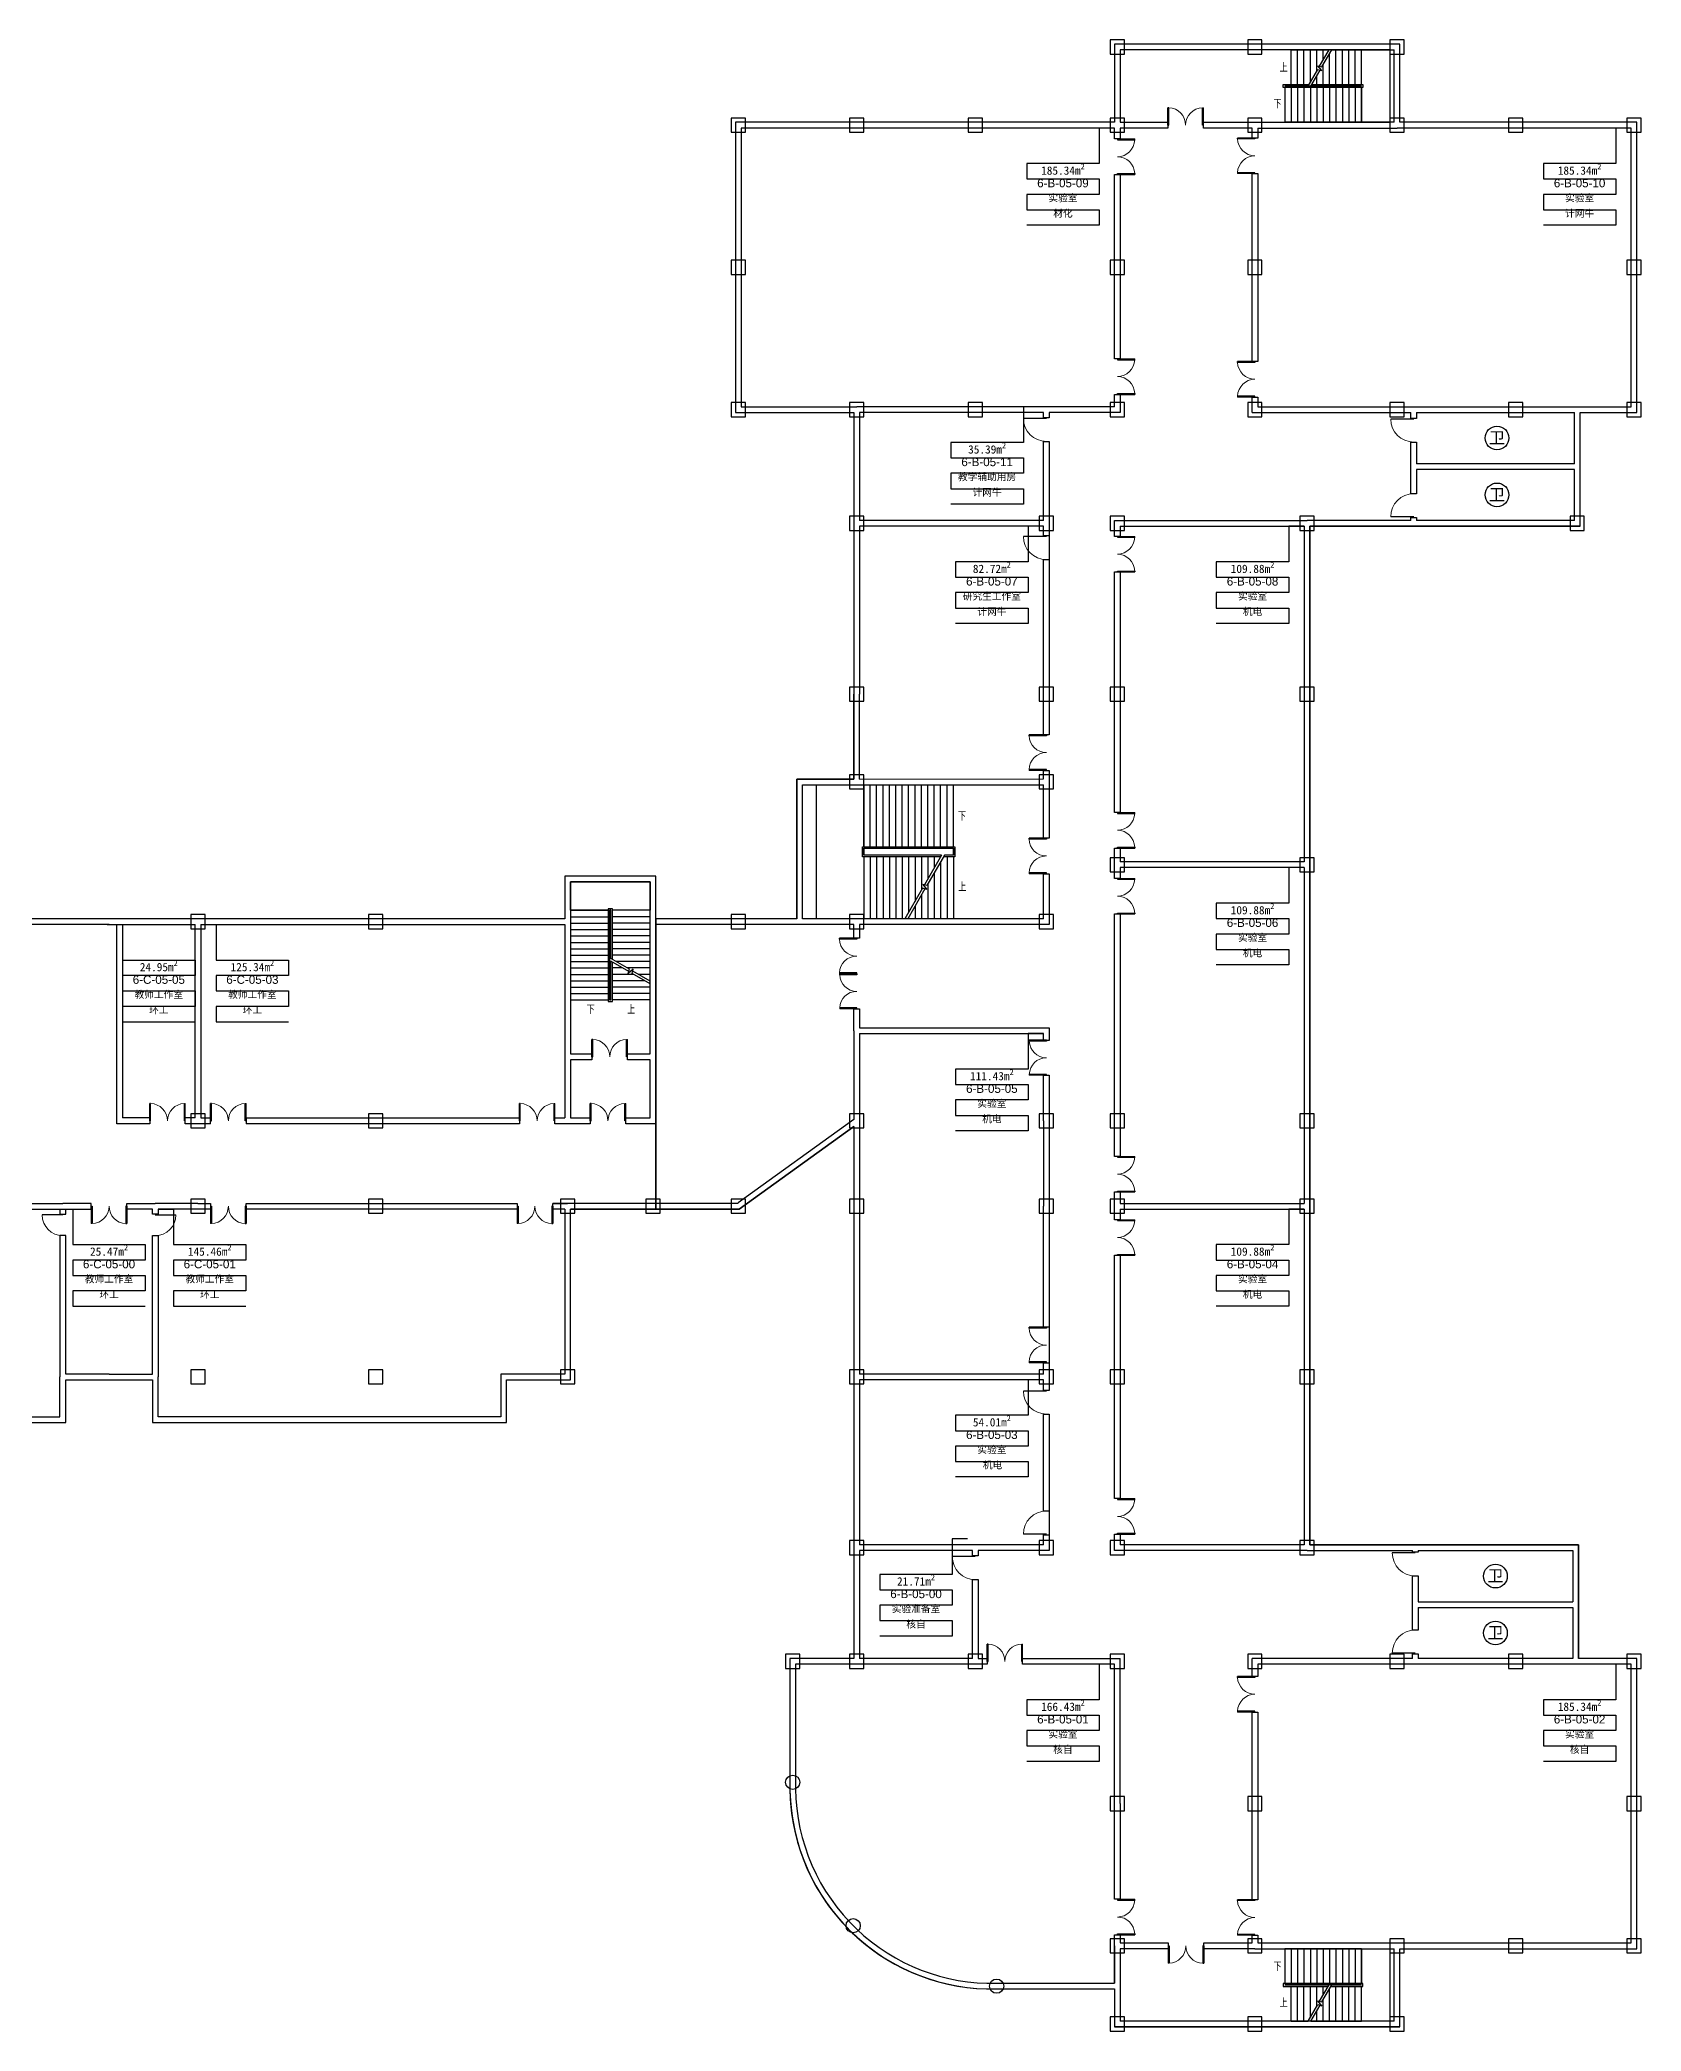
# Model space of a CAD drawing. Header units: millimetres. Extents: x 17250 to 146550, y 15000 to 99000.
# Drawn here: x 78979 to 146550, y 15000 to 99000 of the extents above; entities that cross this region are included whole.
import ezdxf

# ---------------------------------------------------------------- set-up
doc = ezdxf.new("R2010")
doc.units = ezdxf.units.MM
for name, color, linetype in [('4.1结构柱', 7, 'Continuous'), ('4.2墙体', 7, 'Continuous'), ('5面积', 7, 'Continuous'), ('6房间号', 7, 'Continuous'), ('7用途', 6, 'Continuous'), ('8单位', 4, 'Continuous')]:
    doc.layers.add(name, color=color, linetype=linetype)
doc.styles.add('_TCH_DIM', font='SIMPLEX', dxfattribs={"bigfont": 'GBCBIG'})
doc.styles.add('丙图', font='arial.ttf', dxfattribs={"height": 900})
doc.styles.add('乙图', font='arial.ttf', dxfattribs={"height": 600})

# ---------------------------------------------------------------- blocks, each defined once
blk = doc.blocks.new('$DorLib2D$00000002')
for p, q in [((-0.5, 0), (-0.5, 0.4875)), ((-0.475, 0.4875), (-0.5, 0.4875)), ((-0.5, 0), (-0.475, 0)), ((-0.475, 0), (-0.475, 0.4875)), ((0.475, 0), (0.475, 0.4875)), ((0.475, 0.4875), (0.5, 0.4875)), ((0.5, 0), (0.475, 0)), ((0.5, 0), (0.5, 0.4875))]:
    blk.add_line(p, q)
at = {"lineweight": 13}
for centre, start, end in [((-0.4875, 0), 0, 88.53072), ((0.4875, 0), 91.46928, 180)]:
    blk.add_arc(centre, 0.4875, start, end, dxfattribs=at)
blk = doc.blocks.new('$DorLib2D$00000003')
blk.add_line((0.47, 0), (0.47, 0.97))
at = {"lineweight": 13}
blk.add_arc((0.47, 0), 0.97, 90, 180, dxfattribs=at)
blk = doc.blocks.new('_FZHK')
blk.add_lwpolyline([(-0.5, -0.5), (0.5, -0.5), (0.5, 0.5), (-0.5, 0.5)], close=True)
blk = doc.blocks.new('_YZHK')
blk.add_circle((0, 0), 0.5)

msp = doc.modelspace()

# ---------------------------------------------------------------- linework, layer by layer
at = {"layer": '4.2墙体'}
for p, q in [((130250, 98820), (124330, 98820)), ((124330, 98820), (124330, 95520)), ((130250, 98580), (124570, 98580)), ((124570, 98580), (124570, 95520)), ((136370, 98820), (130250, 98820)), ((135950, 98580), (130250, 98580)), ((131780, 98580), (133379, 98580)), ((131780, 97110), (131780, 98580)), ((132050, 97110), (132050, 98580)), ((132320, 97110), (132320, 98580)), ((132590, 97214), (132590, 98580)), ((132860, 97681), (132860, 98580)), ((132980, 97889), (133379, 98580)), ((133080, 97862), (133494, 98580)), ((133130, 98149), (133130, 98580)), ((133400, 97110), (133400, 98416)), ((133494, 98580), (134750, 98580)), ((133670, 97110), (133670, 98580)), ((133940, 97110), (133940, 98580)), ((134210, 97110), (134210, 98580)), ((134480, 97110), (134480, 98580)), ((134750, 97110), (134750, 98580)), ((134750, 98580), (136130, 98580)), ((134750, 97110), (134750, 98580)), ((135950, 98580), (135950, 95520)), ((136130, 95520), (136130, 98580)), ((136370, 95520), (136370, 98820)), ((132496, 97050), (132900, 97751)), ((132611, 97050), (133000, 97724)), ((132860, 97110), (132860, 97481)), ((133072, 97704), (132900, 97910)), ((132900, 97910), (133080, 97862)), ((132900, 97751), (133072, 97704)), ((133130, 97110), (133130, 97949)), ((131450, 96990), (131450, 97110)), ((131450, 97110), (132530, 97110)), ((134810, 96990), (131450, 96990)), ((134750, 97050), (131510, 97050)), ((131510, 97050), (131510, 97050)), ((131510, 97050), (132496, 97050)), ((132496, 97050), (131510, 97050)), ((131780, 97050), (131510, 97050)), ((131510, 96990), (131510, 95520)), ((131780, 97050), (132496, 97050)), ((131780, 96990), (131780, 95520)), ((132050, 96990), (132050, 95520)), ((132320, 96990), (132320, 95520)), ((132590, 96990), (132590, 95520)), ((132611, 97050), (134750, 97050)), ((132611, 97050), (134750, 97050)), ((134750, 97050), (132611, 97050)), ((132646, 97110), (134810, 97110)), ((132860, 96990), (132860, 95520)), ((133130, 96990), (133130, 95520)), ((133400, 96990), (133400, 95520)), ((133670, 96990), (133670, 95520)), ((133940, 96990), (133940, 95520)), ((134210, 96990), (134210, 95520)), ((134480, 96990), (134480, 95520)), ((134750, 97050), (134750, 97050)), ((134750, 96990), (134750, 95520)), ((134750, 95520), (134750, 96990)), ((134810, 97110), (134810, 96990)), ((124330, 95520), (108330, 95520)), ((108330, 95520), (108330, 89400)), ((113450, 95520), (108570, 95520)), ((124330, 95280), (108570, 95280)), ((113450, 95280), (108570, 95280)), ((108570, 95280), (108570, 89400)), ((118150, 95520), (113450, 95520)), ((118150, 95280), (113450, 95280)), ((124330, 94820), (124330, 95280)), ((124570, 95520), (126578, 95520)), ((126578, 95280), (124570, 95280)), ((124570, 95280), (124570, 94820)), ((126578, 95520), (126578, 95280)), ((128078, 95280), (128078, 95520)), ((128078, 95520), (130250, 95520)), ((130130, 95280), (128078, 95280)), ((130130, 94858), (130130, 95280)), ((130250, 95520), (135950, 95520)), ((130370, 95280), (136250, 95280)), ((130370, 95280), (130370, 94858)), ((134750, 95520), (131510, 95520)), ((136130, 95520), (134750, 95520)), ((141250, 95280), (136250, 95280)), ((141250, 95520), (136370, 95520)), ((146370, 95520), (141250, 95520)), ((146130, 95280), (141250, 95280)), ((146130, 89400), (146130, 95280)), ((146370, 89400), (146370, 95520)), ((124570, 94820), (124330, 94820)), ((130370, 94858), (130130, 94858)), ((124330, 89400), (124330, 93320)), ((124330, 93320), (124570, 93320)), ((124570, 93320), (124570, 89400)), ((130130, 89400), (130130, 93358)), ((130130, 93358), (130370, 93358)), ((130370, 93358), (130370, 89400)), ((108330, 89400), (108330, 83280)), ((108570, 89400), (108570, 83520)), ((124330, 85545), (124330, 89400)), ((124570, 89400), (124570, 85545)), ((130130, 85432), (130130, 89400)), ((130370, 89400), (130370, 85432)), ((146130, 83520), (146130, 89400)), ((146370, 83280), (146370, 89400)), ((124570, 85545), (124330, 85545)), ((130370, 85432), (130130, 85432)), ((124330, 83520), (124330, 84045)), ((124330, 84045), (124570, 84045)), ((124570, 84045), (124570, 83280)), ((108330, 83280), (113330, 83280)), ((108570, 83520), (113450, 83520)), ((113330, 83280), (113330, 78600)), ((118450, 83520), (113450, 83520)), ((113570, 83280), (113570, 78720)), ((118450, 83280), (113570, 83280)), ((121450, 83520), (118450, 83520)), ((121330, 83280), (118450, 83280)), ((121330, 83059), (121330, 83280)), ((124330, 83520), (121450, 83520)), ((124570, 83280), (121570, 83280)), ((121570, 83280), (121570, 83059)), ((130130, 83280), (130130, 83932)), ((130130, 83932), (130370, 83932)), ((130130, 83280), (134250, 83280)), ((130370, 83932), (130370, 83520)), ((130370, 83520), (134370, 83520)), ((134250, 83280), (136250, 83280)), ((134370, 83520), (136250, 83520)), ((136250, 83520), (136950, 83520)), ((136250, 83280), (136830, 83280)), ((136830, 83032), (136830, 83280)), ((136950, 83520), (141250, 83520)), ((137070, 83280), (141250, 83280)), ((137070, 83280), (137070, 83032)), ((141250, 83520), (143850, 83520)), ((141250, 83280), (143730, 83280)), ((143730, 81120), (143730, 83280)), ((143850, 83520), (146130, 83520)), ((143970, 83280), (146370, 83280)), ((143970, 81000), (143970, 83280)), ((121570, 83059), (121330, 83059)), ((137070, 83032), (136830, 83032)), ((121330, 78720), (121330, 82059)), ((121330, 82059), (121570, 82059)), ((121570, 82059), (121570, 78077)), ((136830, 81000), (136830, 82032)), ((136830, 82032), (137070, 82032)), ((137070, 82032), (137070, 81120)), ((136830, 79855), (136830, 81000)), ((143730, 81120), (137070, 81120)), ((137070, 80880), (137070, 79855)), ((143730, 80880), (137070, 80880)), ((143730, 78720), (143730, 80880)), ((143970, 78480), (143970, 81000)), ((137070, 79855), (136830, 79855)), ((113330, 78600), (113330, 71400)), ((121330, 78720), (113570, 78720)), ((113570, 78480), (113570, 71400)), ((121330, 78480), (113570, 78480)), ((121330, 78047), (121330, 78480)), ((121570, 78300), (121570, 77077)), ((124330, 78053), (124330, 78720)), ((124330, 78720), (132450, 78720)), ((124570, 78480), (124570, 78053)), ((124570, 78480), (132330, 78480)), ((132330, 78480), (132330, 71400)), ((136830, 78720), (132450, 78720)), ((136950, 78480), (132570, 78480)), ((132570, 78480), (132570, 71400)), ((136830, 78720), (136830, 78855)), ((136830, 78855), (137070, 78855)), ((143970, 78480), (136950, 78480)), ((137070, 78855), (137070, 78720)), ((143730, 78720), (137070, 78720)), ((121570, 78077), (121330, 78077)), ((124570, 78053), (124330, 78053)), ((121330, 71400), (121330, 77077)), ((121330, 77077), (121570, 77077)), ((121570, 77077), (121570, 71400)), ((124330, 71400), (124330, 76553)), ((124330, 76553), (124570, 76553)), ((124570, 76553), (124570, 71400)), ((113330, 67819), (113330, 71400)), ((113570, 67819), (113570, 71400)), ((121330, 69684), (121330, 71400)), ((121570, 71400), (121570, 69684)), ((124330, 66406), (124330, 71400)), ((124570, 71400), (124570, 66406)), ((132330, 71400), (132330, 64320)), ((132570, 71400), (132570, 64200)), ((121570, 69684), (121330, 69684)), ((121330, 67820), (121330, 68221)), ((121330, 68184), (121570, 68184)), ((121570, 68184), (121570, 68000)), ((121570, 68184), (121570, 65322)), ((110919, 61920), (110919, 67819)), ((110919, 67819), (113330, 67819)), ((111159, 61920), (111159, 67579)), ((111159, 67579), (113450, 67579)), ((111750, 61920), (111750, 67580)), ((111750, 67580), (113450, 67580)), ((113450, 67579), (121330, 67580)), ((113450, 67580), (117530, 67580)), ((113570, 67819), (121330, 67820)), ((113750, 67580), (113750, 64960)), ((113750, 64960), (113750, 67400)), ((114020, 64960), (114020, 67580)), ((114290, 64960), (114290, 67580)), ((114560, 64960), (114560, 67580)), ((114830, 64960), (114830, 67580)), ((115100, 64960), (115100, 67580)), ((115370, 64960), (115370, 67580)), ((115640, 64960), (115640, 67580)), ((115910, 64960), (115910, 67580)), ((116180, 64960), (116180, 67580)), ((116450, 64960), (116450, 67580)), ((116720, 64960), (116720, 67580)), ((116990, 64960), (116990, 67580)), ((117260, 64960), (117260, 67580)), ((117530, 64960), (117530, 67580)), ((121330, 65322), (121330, 67580)), ((124570, 66406), (124330, 66406)), ((113690, 64540), (113690, 64960)), ((113690, 64960), (117590, 64960)), ((113750, 64900), (117530, 64900)), ((113750, 64600), (113750, 64900)), ((113750, 64900), (117530, 64900)), ((113750, 64900), (113750, 64600)), ((117530, 64900), (117530, 64600)), ((117530, 64600), (117530, 64900)), ((117590, 64960), (117590, 64540)), ((121570, 65322), (121330, 65322)), ((124330, 64200), (124330, 64906)), ((124330, 64906), (124570, 64906)), ((124570, 64906), (124570, 64320)), ((116996, 64540), (113690, 64540)), ((117031, 64600), (113750, 64600)), ((117031, 64600), (113750, 64600)), ((113750, 64540), (113750, 62100)), ((113750, 64540), (113750, 61920)), ((114020, 64540), (114020, 61920)), ((114290, 64540), (114290, 61920)), ((114560, 64540), (114560, 61920)), ((114830, 64540), (114830, 61920)), ((115100, 64540), (115100, 61920)), ((115370, 64540), (115370, 61920)), ((115640, 64540), (115640, 62191)), ((115910, 64540), (115910, 62659)), ((116180, 64540), (116180, 63126)), ((117031, 64600), (116310, 63351)), ((117146, 64600), (116410, 63324)), ((116450, 64540), (116450, 63594)), ((116720, 64540), (116720, 64061)), ((116720, 63861), (116720, 61920)), ((116990, 64540), (116990, 64529)), ((116990, 64329), (116990, 61920)), ((117590, 64540), (117112, 64540)), ((117530, 64600), (117146, 64600)), ((117530, 64600), (117146, 64600)), ((117260, 64540), (117260, 61920)), ((117530, 64540), (117530, 61920)), ((124330, 63629), (124330, 64200)), ((132330, 64320), (124570, 64320)), ((132330, 64080), (124570, 64080)), ((124570, 64080), (124570, 63629)), ((132330, 64080), (132330, 53400)), ((132570, 64200), (132570, 53400)), ((104730, 63480), (101370, 63480)), ((101370, 63480), (101370, 61800)), ((101370, 62280), (101370, 63480)), ((101370, 63480), (104730, 63480)), ((104730, 61800), (104730, 63480)), ((116230, 63213), (115484, 61920)), ((116330, 63186), (115599, 61920)), ((116410, 63165), (116230, 63213)), ((116410, 63324), (116238, 63371)), ((116238, 63371), (116410, 63165)), ((116450, 63394), (116450, 61920)), ((121330, 61920), (121330, 63822)), ((121330, 63822), (121570, 63822)), ((121570, 63822), (121570, 61680)), ((124570, 63629), (124330, 63629)), ((101370, 62280), (101370, 58500)), ((101370, 62280), (102960, 62280)), ((102960, 62280), (101370, 62280)), ((103140, 62340), (102960, 62340)), ((102960, 62340), (102960, 58440)), ((103020, 62280), (103020, 58500)), ((103080, 62280), (103020, 62280)), ((103020, 62280), (103020, 58500)), ((103080, 62280), (103020, 62280)), ((103080, 60249), (103080, 62280)), ((103080, 60249), (103080, 62280)), ((103140, 60214), (103140, 62340)), ((104730, 62280), (103140, 62280)), ((104730, 62280), (103140, 62280)), ((104730, 59296), (104730, 62280)), ((115910, 62459), (115910, 61920)), ((116180, 62926), (116180, 61920)), ((81900, 61680), (78270, 61680)), ((81900, 61680), (85530, 61680)), ((82232, 53280), (82232, 61680)), ((82472, 61680), (82472, 53520)), ((85530, 53520), (85530, 61680)), ((85770, 61680), (85770, 53520)), ((85770, 61680), (93150, 61680)), ((93150, 61680), (101130, 61680)), ((101130, 61680), (101130, 53520)), ((101370, 62010), (102960, 62010)), ((101370, 61800), (101370, 56686)), ((101370, 61740), (102960, 61740)), ((101370, 61470), (102960, 61470)), ((104730, 62010), (103140, 62010)), ((104730, 61740), (103140, 61740)), ((104730, 61470), (103140, 61470)), ((104730, 56220), (104730, 61800)), ((108450, 61920), (104970, 61920)), ((108450, 61680), (104970, 61680)), ((104970, 56100), (104970, 61680)), ((110919, 61920), (108450, 61920)), ((111039, 61680), (108450, 61680)), ((113330, 61680), (111039, 61680)), ((113450, 61920), (111159, 61920)), ((113450, 61920), (111750, 61920)), ((113330, 61100), (113330, 61680)), ((121330, 61920), (113450, 61920)), ((115484, 61920), (113450, 61920)), ((121570, 61680), (113570, 61680)), ((113570, 61680), (113570, 61100)), ((117530, 61920), (115599, 61920)), ((115640, 61991), (115640, 61920)), ((124330, 53400), (124330, 62129)), ((124330, 62129), (124570, 62129)), ((124570, 62129), (124570, 53400)), ((101370, 61200), (102960, 61200)), ((101370, 60930), (102960, 60930)), ((101370, 60660), (102960, 60660)), ((104730, 61200), (103140, 61200)), ((104730, 60930), (103140, 60930)), ((104730, 60660), (103140, 60660)), ((113570, 61100), (113330, 61100)), ((101370, 60390), (102960, 60390)), ((101370, 60120), (102960, 60120)), ((101370, 59850), (102960, 59850)), ((103858, 59800), (103080, 60249)), ((103080, 58500), (103080, 60134)), ((103831, 59700), (103080, 60134)), ((103080, 58500), (103080, 60134)), ((104730, 60390), (103140, 60390)), ((103140, 58440), (103140, 60099)), ((103571, 59850), (103140, 59850)), ((104730, 60120), (103304, 60120)), ((104730, 59850), (103771, 59850)), ((103810, 59620), (103858, 59800)), ((104016, 59792), (103810, 59620)), ((103969, 59620), (104016, 59792)), ((104730, 59296), (103996, 59720)), ((101370, 59580), (102960, 59580)), ((101370, 59310), (102960, 59310)), ((101370, 59040), (102960, 59040)), ((104039, 59580), (103140, 59580)), ((104506, 59310), (103140, 59310)), ((104730, 59040), (103140, 59040)), ((104730, 59181), (103969, 59620)), ((104730, 59580), (104239, 59580)), ((104730, 59310), (104706, 59310)), ((104730, 58500), (104730, 59181)), ((101370, 58770), (102960, 58770)), ((101370, 58500), (102960, 58500)), ((102960, 58440), (103140, 58440)), ((103020, 58500), (103080, 58500)), ((103080, 58500), (103020, 58500)), ((104730, 58770), (103140, 58770)), ((104730, 58500), (103140, 58500)), ((113330, 57200), (113330, 58126)), ((113330, 58126), (113570, 58126)), ((113570, 58126), (113570, 57320)), ((113330, 57200), (113330, 53461)), ((113570, 57320), (121570, 57320)), ((121570, 57320), (121570, 56796)), ((101370, 56686), (101370, 56220)), ((113570, 57080), (113570, 53400)), ((113570, 57080), (121330, 57080)), ((121330, 56796), (121330, 57080)), ((121570, 56796), (121330, 56796)), ((101370, 56220), (102276, 56220)), ((101370, 55980), (101370, 53520)), ((102276, 55980), (101370, 55980)), ((102276, 56220), (102276, 55980)), ((103776, 55980), (103776, 56220)), ((103776, 56220), (104730, 56220)), ((104730, 55980), (103776, 55980)), ((104730, 53520), (104730, 55980)), ((104970, 53280), (104970, 56100)), ((121330, 53400), (121330, 55323)), ((121330, 55323), (121570, 55323)), ((121570, 55323), (121570, 53400)), ((83616, 53520), (83616, 53280)), ((85116, 53280), (85116, 53520)), ((86184, 53280), (85530, 53280)), ((85770, 53520), (86184, 53520)), ((86184, 53280), (86184, 53520)), ((87684, 53520), (93150, 53520)), ((87684, 53520), (87684, 53280)), ((93150, 53280), (87684, 53280)), ((93150, 53520), (99216, 53520)), ((99216, 53280), (93150, 53280)), ((99216, 53520), (99216, 53280)), ((100716, 53520), (101130, 53520)), ((100716, 53280), (100716, 53520)), ((101370, 53280), (100716, 53280)), ((102204, 53280), (101130, 53280)), ((101370, 53520), (102204, 53520)), ((102204, 53520), (102204, 53280)), ((103704, 53280), (103704, 53520)), ((103704, 53520), (104730, 53520)), ((104970, 53280), (103704, 53280)), ((113330, 53461), (108450, 49948)), ((113330, 53166), (108489, 49680)), ((113330, 53166), (113330, 49800)), ((113570, 53400), (113570, 49800)), ((121330, 53400), (121330, 49800)), ((121570, 53400), (121570, 49800)), ((124330, 51902), (124330, 53400)), ((124570, 53400), (124570, 51902)), ((132330, 53400), (132330, 49920)), ((132570, 53400), (132570, 49800)), ((124570, 51902), (124330, 51902)), ((124330, 49800), (124330, 50402)), ((124330, 50402), (124570, 50402)), ((124570, 50402), (124570, 49920)), ((78150, 49920), (79950, 49920)), ((78150, 49680), (79830, 49680)), ((79830, 49680), (79830, 49457)), ((81150, 49920), (79950, 49920)), ((80070, 49457), (80070, 49680)), ((80070, 49680), (81150, 49680)), ((81150, 49680), (81150, 49920)), ((81150, 49680), (81150, 49920)), ((82650, 49680), (82650, 49920)), ((82650, 49680), (82650, 49920)), ((82650, 49920), (83850, 49920)), ((83730, 49680), (82650, 49680)), ((83730, 49457), (83730, 49680)), ((85650, 49920), (83850, 49920)), ((85650, 49680), (83970, 49680)), ((83970, 49680), (83970, 49457)), ((85650, 49920), (86184, 49920)), ((86184, 49680), (85650, 49680)), ((86184, 49920), (86184, 49680)), ((87684, 49680), (87684, 49920)), ((87684, 49920), (93150, 49920)), ((93150, 49680), (87684, 49680)), ((93150, 49920), (99120, 49920)), ((99120, 49680), (93150, 49680)), ((99120, 49920), (99120, 49680)), ((108450, 49920), (100620, 49920)), ((100620, 49680), (100620, 49920)), ((100620, 49920), (101250, 49920)), ((101130, 49680), (100620, 49680)), ((101130, 49680), (100620, 49680)), ((101130, 49680), (101130, 42720)), ((108450, 49920), (101250, 49920)), ((108489, 49680), (101370, 49680)), ((113330, 49800), (113330, 42600)), ((113570, 49800), (113570, 42720)), ((121330, 44694), (121330, 49800)), ((121570, 49800), (121570, 44694)), ((124330, 49230), (124330, 49800)), ((124570, 49920), (132330, 49920)), ((124570, 49680), (124570, 49230)), ((124570, 49680), (132330, 49680)), ((132330, 49680), (132330, 42600)), ((132570, 49800), (132570, 42600)), ((79830, 49457), (80070, 49457)), ((83970, 49457), (83730, 49457)), ((124570, 49230), (124330, 49230)), ((80070, 48557), (79830, 48557)), ((79830, 48557), (79830, 42600)), ((80070, 42720), (80070, 48557)), ((83730, 42720), (83730, 48557)), ((83730, 48557), (83970, 48557)), ((83970, 48557), (83970, 42600)), ((124330, 42600), (124330, 47730)), ((124330, 47730), (124570, 47730)), ((124570, 47730), (124570, 42600)), ((121570, 44694), (121330, 44694)), ((121570, 44694), (121570, 42720)), ((121330, 42720), (121330, 43231)), ((121330, 43194), (121570, 43194)), ((79830, 40920), (79830, 42600)), ((81900, 42720), (80070, 42720)), ((81900, 42720), (83730, 42720)), ((83970, 40920), (83970, 42600)), ((101130, 42720), (98430, 42720)), ((98430, 42720), (98430, 40920)), ((113330, 42600), (113330, 35400)), ((121330, 42720), (113570, 42720)), ((113570, 42480), (113570, 35520)), ((121330, 42480), (113570, 42480)), ((121330, 42030), (121330, 42480)), ((121570, 42030), (121330, 42030)), ((121570, 42720), (121570, 42030)), ((124330, 37465), (124330, 42600)), ((124570, 42600), (124570, 37465)), ((132330, 42600), (132330, 35520)), ((132570, 42600), (132570, 35520)), ((65370, 40920), (79830, 40920)), ((98430, 40920), (83970, 40920)), ((121330, 36940), (121330, 41030)), ((121330, 41030), (121570, 41030)), ((121570, 41030), (121570, 36940)), ((124570, 37465), (124330, 37465)), ((121570, 36940), (121330, 36940)), ((121570, 36940), (121570, 35280)), ((113330, 35400), (113330, 30720)), ((118450, 35520), (113570, 35520)), ((113570, 35280), (113570, 30720)), ((118330, 35280), (113570, 35280)), ((118330, 35047), (118330, 35280)), ((121330, 35520), (118450, 35520)), ((121450, 35280), (118570, 35280)), ((118570, 35280), (118570, 35047)), ((121330, 35520), (121330, 35970)), ((121330, 35940), (121570, 35940)), ((121570, 35280), (121450, 35280)), ((124330, 35280), (124330, 35965)), ((124330, 35965), (124570, 35965)), ((132450, 35280), (124330, 35280)), ((124570, 35965), (124570, 35520)), ((132330, 35520), (124570, 35520)), ((132450, 35280), (136895, 35280)), ((132570, 35520), (137015, 35520)), ((136895, 35202), (136895, 35280)), ((137015, 35520), (143905, 35520)), ((137135, 35280), (137135, 35202)), ((137135, 35280), (143665, 35280)), ((143665, 35280), (143665, 33114)), ((143905, 35520), (143905, 32994)), ((118570, 35047), (118330, 35047)), ((137135, 35202), (136895, 35202)), ((118330, 30720), (118330, 34047)), ((118330, 34047), (118570, 34047)), ((118570, 34047), (118570, 30720)), ((136895, 32994), (136895, 34202)), ((136895, 34202), (137135, 34202)), ((137135, 34202), (137135, 33114)), ((136895, 31921), (136895, 32994)), ((137135, 33114), (143665, 33114)), ((137135, 32874), (137135, 31921)), ((137135, 32874), (143665, 32874)), ((143665, 32874), (143665, 30720)), ((143905, 32994), (143905, 30720)), ((137135, 31921), (136895, 31921)), ((113330, 30720), (110630, 30720)), ((110630, 30720), (110630, 25133)), ((113450, 30480), (110870, 30480)), ((110870, 30480), (110870, 25135)), ((118450, 30480), (113450, 30480)), ((118330, 30720), (113570, 30720)), ((118951, 30480), (118450, 30480)), ((118570, 30720), (118951, 30720)), ((118951, 30720), (118951, 30480)), ((120451, 30480), (120451, 30720)), ((120451, 30720), (124570, 30720)), ((124330, 30480), (120451, 30480)), ((124330, 24600), (124330, 30480)), ((124570, 24600), (124570, 30720)), ((130130, 29961), (130130, 30720)), ((136250, 30720), (130130, 30720)), ((130370, 30480), (130370, 29961)), ((136250, 30480), (130370, 30480)), ((136895, 30720), (136250, 30720)), ((137015, 30480), (136250, 30480)), ((136895, 30720), (136895, 30921)), ((136895, 30921), (137135, 30921)), ((141250, 30480), (137015, 30480)), ((137135, 30921), (137135, 30720)), ((141250, 30720), (137135, 30720)), ((143665, 30720), (141250, 30720)), ((143785, 30480), (141250, 30480)), ((146130, 30480), (143785, 30480)), ((146370, 30720), (143905, 30720)), ((146130, 24600), (146130, 30480)), ((146370, 24600), (146370, 30720)), ((130370, 29961), (130130, 29961)), ((130130, 24600), (130130, 28461)), ((130130, 28461), (130370, 28461)), ((130370, 28461), (130370, 24600)), ((124330, 20566), (124330, 24600)), ((124570, 24600), (124570, 20566)), ((130130, 20543), (130130, 24600)), ((130370, 24600), (130370, 20543)), ((146130, 18720), (146130, 24600)), ((146370, 18480), (146370, 24600)), ((124570, 20566), (124330, 20566)), ((130370, 20543), (130130, 20543)), ((124330, 17020), (124330, 19066)), ((124330, 19066), (124570, 19066)), ((124330, 18600), (124330, 17020)), ((124570, 19066), (124570, 18720)), ((124570, 18720), (126589, 18720)), ((126589, 18480), (124570, 18480)), ((124570, 18480), (124570, 16900)), ((126589, 18720), (126589, 18480)), ((128089, 18480), (128089, 18720)), ((128089, 18720), (130130, 18720)), ((130250, 18480), (128089, 18480)), ((130130, 18720), (130130, 19043)), ((130130, 19043), (130370, 19043)), ((130250, 18480), (136130, 18480)), ((130370, 19043), (130370, 18720)), ((130370, 18720), (136250, 18720)), ((134750, 18480), (131510, 18480)), ((131510, 18480), (131510, 17010)), ((131780, 18480), (131780, 17010)), ((132050, 18480), (132050, 17010)), ((132320, 18480), (132320, 17010)), ((132590, 18480), (132590, 17010)), ((132860, 18480), (132860, 17010)), ((133130, 18480), (133130, 17010)), ((133400, 18480), (133400, 17010)), ((133670, 18480), (133670, 17010)), ((133940, 18480), (133940, 17010)), ((134210, 18480), (134210, 17010)), ((134480, 18480), (134480, 17010)), ((134750, 18480), (134750, 17010)), ((134750, 18480), (136130, 18480)), ((134750, 17010), (134750, 18480)), ((135950, 18480), (135950, 15420)), ((136130, 15420), (136130, 18480)), ((136250, 18720), (141550, 18720)), ((136370, 18480), (146250, 18480)), ((136370, 15180), (136370, 18480)), ((141250, 18720), (146130, 18720)), ((141250, 18480), (146370, 18480)), ((119350, 17020), (124330, 17020)), ((124570, 16900), (124570, 15420)), ((131450, 17010), (131450, 16890)), ((134810, 17010), (131450, 17010)), ((131450, 16890), (133344, 16890)), ((134750, 16950), (131510, 16950)), ((131510, 16950), (131510, 16950)), ((131510, 16950), (133379, 16950)), ((133379, 16950), (131510, 16950)), ((131780, 16950), (131510, 16950)), ((131780, 16950), (133379, 16950)), ((131780, 15420), (131780, 16890)), ((132050, 15420), (132050, 16890)), ((132320, 15420), (132320, 16890)), ((132590, 15584), (132590, 16890)), ((132860, 16051), (132860, 16890)), ((132980, 16259), (133379, 16950)), ((133080, 16232), (133494, 16950)), ((133130, 16519), (133130, 16890)), ((133460, 16890), (134810, 16890)), ((133494, 16950), (134750, 16950)), ((133494, 16950), (134750, 16950)), ((134750, 16950), (133494, 16950)), ((133670, 15420), (133670, 16890)), ((133940, 15420), (133940, 16890)), ((134210, 15420), (134210, 16890)), ((134480, 15420), (134480, 16890)), ((134750, 16950), (134750, 16950)), ((134750, 15420), (134750, 16890)), ((134750, 15420), (134750, 16890)), ((134810, 16890), (134810, 17010)), ((119350, 16780), (124330, 16780)), ((124330, 16780), (124330, 15180)), ((132496, 15420), (132900, 16121)), ((132611, 15420), (133000, 16094)), ((133072, 16074), (132900, 16280)), ((132900, 16280), (133080, 16232)), ((132900, 16121), (133072, 16074)), ((133130, 15420), (133130, 16319)), ((133400, 15420), (133400, 16786)), ((130250, 15180), (124330, 15180)), ((130250, 15420), (124570, 15420)), ((135950, 15420), (130250, 15420)), ((136370, 15180), (130250, 15180)), ((131780, 15420), (132496, 15420)), ((132611, 15420), (134750, 15420)), ((132860, 15420), (132860, 15851)), ((136130, 15420), (134750, 15420))]:
    msp.add_line(p, q, dxfattribs=at)
msp.add_lwpolyline([(104970, 56100), (104970, 53280), (104970, 49680), (108489, 49680), (113330, 53166), (113330, 49800), (113330, 42900), (113330, 35400), (113330, 30720), (110630, 30720), (110630, 25133, 0.414214), (119351, 16780), (124330, 16780), (124330, 15180), (130250, 15180), (136370, 15180), (136370, 18480), (146370, 18480), (146370, 24600), (146370, 30720), (143905, 30720), (143905, 32994), (143905, 35520), (137015, 35520), (132570, 35520), (132570, 42600), (132570, 49800), (132570, 53400), (132570, 64200), (132570, 71400), (132570, 78480), (136950, 78480), (143970, 78480), (143970, 81000), (143970, 83280), (146370, 83280), (146370, 89400), (146370, 95520), (141250, 95520), (136370, 95520), (136370, 98820), (130250, 98820), (124330, 98820), (124330, 95520), (108330, 95520), (108330, 89400), (108330, 83280), (113330, 83280), (113330, 78600), (113330, 71400), (113330, 67819), (110919, 67819), (110919, 61920), (108450, 61920), (104970, 61920)], format="xyb", close=True, dxfattribs=at)
for points in [[(65130, 40680), (80070, 40680), (80070, 42480), (81900, 42480), (83730, 42480), (83730, 40680), (98670, 40680), (98670, 42480), (101370, 42480), (101370, 49680), (104970, 49680), (104970, 63720), (101130, 63720), (101130, 61920), (98840, 61920), (96550, 61920), (93150, 61920), (81900, 61920), (75950, 61920)], [(104730, 63480), (104730, 62280)], [(83616, 53280), (82232, 53280)], [(83616, 53520), (82472, 53520)], [(85530, 53520), (85116, 53520)], [(85530, 53280), (85116, 53280)]]:
    msp.add_lwpolyline(points, dxfattribs=at)
for centre in [(140465, 82203), (140465, 79803), (140400, 34197), (140400, 31797)]:
    msp.add_circle(centre, 500, dxfattribs=at)
for radius, start, end in [(8539, 180.61202, 227.97045), (8299, 180.6387, 226.45882), (8539, 184.81615, 271.22858), (8299, 226.45882, 271.26412)]:
    msp.add_arc((119167, 25317), radius, start, end, dxfattribs=at)
at = {"layer": 'Defpoints'}
for points in [[(124330, 95280), (123680, 95280), (123680, 93780), (120622, 93780), (120622, 93130), (123680, 93130), (123680, 92480), (120622, 92480), (120622, 91830), (123680, 91830), (123680, 91180), (120622, 91180)], [(146130, 95280), (145480, 95280), (145480, 93780), (142422, 93780), (142422, 93130), (145480, 93130), (145480, 92480), (142422, 92480), (142422, 91830), (145480, 91830), (145480, 91180), (142422, 91180)], [(121130, 83516), (120480, 83516), (120480, 82016), (117422, 82016), (117422, 81366), (120480, 81366), (120480, 80716), (117422, 80716), (117422, 80066), (120480, 80066), (120480, 79416), (117422, 79416)], [(121330, 78480), (120680, 78480), (120680, 76980), (117622, 76980), (117622, 76330), (120680, 76330), (120680, 75680), (117622, 75680), (117622, 75030), (120680, 75030), (120680, 74380), (117622, 74380)], [(132330, 78480), (131680, 78480), (131680, 76980), (128622, 76980), (128622, 76330), (131680, 76330), (131680, 75680), (128622, 75680), (128622, 75030), (131680, 75030), (131680, 74380), (128622, 74380)], [(132330, 64080), (131680, 64080), (131680, 62580), (128622, 62580), (128622, 61930), (131680, 61930), (131680, 61280), (128622, 61280), (128622, 60630), (131680, 60630), (131680, 59980), (128622, 59980)], [(81822, 61680), (82472, 61680), (82472, 60180), (85530, 60180), (85530, 59530), (82472, 59530), (82472, 58880), (85530, 58880), (85530, 58230), (82472, 58230), (82472, 57580), (85530, 57580)], [(85770, 61680), (86420, 61680), (86420, 60180), (89478, 60180), (89478, 59530), (86420, 59530), (86420, 58880), (89478, 58880), (89478, 58230), (86420, 58230), (86420, 57580), (89478, 57580)], [(121330, 57080), (120680, 57080), (120680, 55580), (117622, 55580), (117622, 54930), (120680, 54930), (120680, 54280), (117622, 54280), (117622, 53630), (120680, 53630), (120680, 52980), (117622, 52980)], [(79721, 49680), (80371, 49680), (80371, 48180), (83429, 48180), (83429, 47530), (80371, 47530), (80371, 46880), (83429, 46880), (83429, 46230), (80371, 46230), (80371, 45580), (83429, 45580)], [(83970, 49680), (84620, 49680), (84620, 48180), (87678, 48180), (87678, 47530), (84620, 47530), (84620, 46880), (87678, 46880), (87678, 46230), (84620, 46230), (84620, 45580), (87678, 45580)], [(132330, 49680), (131680, 49680), (131680, 48180), (128622, 48180), (128622, 47530), (131680, 47530), (131680, 46880), (128622, 46880), (128622, 46230), (131680, 46230), (131680, 45580), (128622, 45580)], [(121330, 42480), (120680, 42480), (120680, 40980), (117622, 40980), (117622, 40330), (120680, 40330), (120680, 39680), (117622, 39680), (117622, 39030), (120680, 39030), (120680, 38380), (117622, 38380)], [(118130, 35767), (117480, 35767), (117480, 34267), (114422, 34267), (114422, 33617), (117480, 33617), (117480, 32967), (114422, 32967), (114422, 32317), (117480, 32317), (117480, 31667), (114422, 31667)], [(124330, 30480), (123680, 30480), (123680, 28980), (120622, 28980), (120622, 28330), (123680, 28330), (123680, 27680), (120622, 27680), (120622, 27030), (123680, 27030), (123680, 26380), (120622, 26380)], [(146130, 30480), (145480, 30480), (145480, 28980), (142422, 28980), (142422, 28330), (145480, 28330), (145480, 27680), (142422, 27680), (142422, 27030), (145480, 27030), (145480, 26380), (142422, 26380)]]:
    msp.add_lwpolyline(points, dxfattribs=at)

# ---------------------------------------------------------------- block references
at = {"layer": '4.1结构柱', "xscale": 600, "yscale": 600, "zscale": 600, "rotation": 90}
for p in [(124450, 98700), (130250, 98700), (136250, 98700), (108450, 95400), (113450, 95400), (118450, 95400), (124450, 95400), (130250, 95400), (136250, 95400), (141250, 95400), (146250, 95400), (108450, 89400), (124450, 89400), (130250, 89400), (146250, 89400), (108450, 83400), (113450, 83400), (118450, 83400), (124450, 83400), (130250, 83400), (136250, 83400), (141250, 83400), (146250, 83400), (113450, 78600), (121450, 78600), (124450, 78600), (132450, 78600), (143850, 78600), (113450, 71400), (121450, 71400), (124450, 71400), (132450, 71400), (124450, 64200), (132450, 64200), (85650, 61800), (93150, 61800), (108450, 61800), (113450, 61800), (121450, 61800), (85650, 53400), (93150, 53400), (113450, 53400), (121450, 53400), (124450, 53400), (132450, 53400), (85650, 49800), (93150, 49800), (101250, 49800), (104850, 49802), (108450, 49800), (113450, 49800), (121450, 49800), (124450, 49800), (132450, 49800), (85650, 42600), (93150, 42600), (101250, 42600), (113450, 42600), (121450, 42600), (124450, 42600), (132450, 42600), (113450, 35400), (121450, 35400), (124450, 35400), (132450, 35400), (110750, 30600), (113450, 30600), (118450, 30600), (124450, 30600), (130250, 30600), (136250, 30600), (141250, 30600), (146250, 30600), (124450, 24600), (130250, 24600), (146250, 24600), (124450, 18600), (130250, 18600), (136250, 18600), (141250, 18600), (146250, 18600), (124450, 15300), (130250, 15300), (136250, 15300)]:
    msp.add_blockref('_FZHK', p, dxfattribs=at)
at = {"layer": '4.1结构柱', "xscale": 600, "yscale": 600, "zscale": 600}
for name, p in [('_FZHK', (113450, 67700)), ('_FZHK', (121450, 67700)), ('_YZHK', (110750, 25500)), ('_YZHK', (113299, 19449)), ('_YZHK', (119350, 16900))]:
    msp.add_blockref(name, p, dxfattribs=at)
at = {"layer": '4.2墙体'}
for name, p, xscale, yscale, zscale, rotation in [('$DorLib2D$00000002', (127328, 95400), -1500, -1500, 1500, 180), ('$DorLib2D$00000002', (124450, 94070), -1500, -1500, 1500, 90), ('$DorLib2D$00000002', (130250, 94108), -1500, 1500, 1500, 89.99999999999888), ('$DorLib2D$00000002', (124450, 84795), -1500, -1500, 1500, 90), ('$DorLib2D$00000002', (130250, 84682), -1500, 1500, 1500, 90), ('$DorLib2D$00000003', (121450, 82559), -1000, -1000, 1000, 270), ('$DorLib2D$00000003', (136950, 82532), -1000, -1000, 1000, 269.9999999998611), ('$DorLib2D$00000003', (136950, 79355), 1000, -1000, -1000, 270.000000000139), ('$DorLib2D$00000003', (121450, 77577), 1000, 1000, -1000, 90.00000000000001), ('$DorLib2D$00000002', (124450, 77303), -1500, 1500, 1500, 270), ('$DorLib2D$00000002', (121450, 68934), -1500, 1500, 1500, 90), ('$DorLib2D$00000002', (124450, 65656), -1500, 1500, 1500, 270.0000000000009), ('$DorLib2D$00000002', (121450, 64572), -1500, 1500, 1500, 90), ('$DorLib2D$00000002', (124450, 62879), 1500, -1500, -1500, 90.00000000000001), ('$DorLib2D$00000002', (113450, 60350), -1500, 1500, 1500, 90), ('$DorLib2D$00000002', (113450, 58863), -1473.452627357328, 1473.452627357328, 1473.452627357328, 90), ('$DorLib2D$00000002', (121450, 56060), -1473.452627357328, 1473.452627357328, 1473.452627357328, 90), ('$DorLib2D$00000002', (84366, 53400), -1500, -1500, 1500, 180.0000000015563), ('$DorLib2D$00000002', (86934, 53400), 1500, -1500, 1500, 180), ('$DorLib2D$00000002', (99966, 53400), -1500, -1500, 1500, 180), ('$DorLib2D$00000002', (102954, 53400), -1500, -1500, 1500, 179.9999999999992), ('$DorLib2D$00000002', (124450, 51152), -1500, 1500, 1500, 270), ('$DorLib2D$00000002', (81900, 49800), 1500, 1500, 1500, 180.0000000000641), ('$DorLib2D$00000002', (81900, 49800), -1500, 1500, 1500, 179.9999999999359), ('$DorLib2D$00000002', (81900, 49800), -1500, 1500, 1500, 179.9999999999359), ('$DorLib2D$00000002', (81900, 49800), 1500, 1500, 1500, 180.0000000000641), ('$DorLib2D$00000003', (79950, 49007), 900, 900, 900, 89.99999999998518), ('$DorLib2D$00000003', (83850, 49007), -900, 900, 900, 270.0000000000149), ('$DorLib2D$00000002', (124450, 48480), -1500, 1500, 1500, 270), ('$DorLib2D$00000002', (121450, 43944), -1500, 1500, 1500, 90), ('$DorLib2D$00000003', (121450, 41530), 1000, 1000, -1000, 90.00000000000001), ('$DorLib2D$00000002', (124450, 36715), -1500, 1500, 1500, 270), ('$DorLib2D$00000003', (121450, 36440), -1000, 1000, 1000, 90), ('$DorLib2D$00000003', (118450, 34547), -1000, -1000, 1000, 270), ('$DorLib2D$00000003', (137015, 34702), 1000, 1000, -1000, 89.99999999993625), ('$DorLib2D$00000003', (137015, 31421), -1000, 1000, 1000, 89.9999999999275), ('$DorLib2D$00000002', (130250, 29211), 1500, -1500, -1500, 269.9999999999979), ('$DorLib2D$00000002', (124450, 19816), -1500, 1500, 1500, 270), ('$DorLib2D$00000002', (130250, 19793), -1500, -1500, 1500, 269.9999999999989), ('$DorLib2D$00000002', (127339, 18600), -1500, 1500, 1500, 180)]:
    msp.add_blockref(name, p, dxfattribs=dict(at, xscale=xscale, yscale=yscale, zscale=zscale, rotation=rotation))
at = {"layer": '4.2墙体', "xscale": -1500, "zscale": 1500}
for p, yscale in [((103026, 56100), 1500), ((86934, 49800), -1500), ((99870, 49800), -1500), ((119701, 30600), 1500)]:
    msp.add_blockref('$DorLib2D$00000002', p, dxfattribs=dict(at, yscale=yscale))

# ---------------------------------------------------------------- texts
at = {"layer": '4.2墙体', "style": '_TCH_DIM'}
for s, p in [('上', (131294, 97640)), ('下', (131035, 96110)), ('下', (117725, 66065)), ('上', (117733, 63085)), ('下', (102055, 57910)), ('上', (103764, 57910)), ('下', (131035, 17540)), ('上', (131294, 16010))]:
    msp.add_text(s, height=338, dxfattribs=at).set_placement(p)
at = {"layer": '4.2墙体', "char_height": 500, "attachment_point": 5, "style": '丙图'}
for insert in [(140465, 82203), (140465, 79803), (140400, 34197), (140400, 31797)]:
    msp.add_mtext('{\\fSimSun|b0|i0|c134|p2;卫}', dxfattribs=dict(at, insert=insert))
at = {"layer": '5面积', "char_height": 350}
for s, heights, insert, attachment_point in [('\\A1;\\pxqc;185.34m{\\H0.7x;\\S2^ ;}', [-358], (123680, 93780), 3), ('\\A1;\\pxqc;185.34m{\\H0.7x;\\S2^ ;}', [-358], (145480, 93780), 3), ('\\A1;\\pxqc;35.39m{\\H0.7x;\\S2^ ;}', [-358], (120480, 82016), 3), ('\\A1;\\pxqc;82.72m{\\H0.7x;\\S2^ ;}', [-357], (120680, 76980), 3), ('\\A1;\\pxqc;109.88m{\\H0.7x;\\S2^ ;}', [-357], (131680, 76980), 3), ('\\A1;\\pxqc;109.88m{\\H0.7x;\\S2^ ;}', [-357], (131680, 62580), 3), ('\\A1;\\pxqc;24.95m{\\H0.7x;\\S2^ ;}', [-357], (82472, 60180), 1), ('\\A1;\\pxqc;125.34m{\\H0.7x;\\S2^ ;}', [-358], (86420, 60180), 1), ('\\A1;\\pxqc;111.43m{\\H0.7x;\\S2^ ;}', [-358], (120680, 55580), 3), ('\\A1;\\pxqc;25.47m{\\H0.7x;\\S2^ ;}', [-357], (80371, 48180), 1), ('\\A1;\\pxqc;145.46m{\\H0.7x;\\S2^ ;}', [-357], (84620, 48180), 1), ('\\A1;\\pxqc;109.88m{\\H0.7x;\\S2^ ;}', [-357], (131680, 48180), 3), ('\\A1;\\pxqc;54.01m{\\H0.7x;\\S2^ ;}', [-357], (120680, 40980), 3), ('\\A1;\\pxqc;21.71m{\\H0.7x;\\S2^ ;}', [-351], (117480, 34267), 3), ('\\A1;\\pxqc;166.43m{\\H0.7x;\\S2^ ;}', [-358], (123680, 28980), 3), ('\\A1;\\pxqc;185.34m{\\H0.7x;\\S2^ ;}', [-358], (145480, 28980), 3)]:
    msp.add_mtext_dynamic_manual_height_columns(s, width=3058.05, gutter_width=2250, heights=heights, dxfattribs=dict(at, insert=insert, attachment_point=attachment_point))
at = {"layer": '6房间号', "char_height": 350, "style": '乙图'}
for s, heights, insert, attachment_point in [('\\A1;\\pxqc;6-B-05-09', [-357], (123680, 93130), 3), ('\\A1;\\pxqc;6-B-05-10', [-357], (145480, 93130), 3), ('\\A1;\\pxqc;6-B-05-11', [-357], (120480, 81366), 3), ('\\A1;\\pxqc;6-B-05-07', [-357], (120680, 76330), 3), ('\\A1;\\pxqc;6-B-05-08', [-357], (131680, 76330), 3), ('\\A1;\\pxqc;6-B-05-06', [-357], (131680, 61930), 3), ('\\A1;\\pxqc;6-C-05-05', [-362], (82472, 59530), 1), ('\\A1;\\pxqc;6-C-05-03', [-362], (86420, 59530), 1), ('\\A1;\\pxqc;6-B-05-05', [-357], (120680, 54930), 3), ('\\A1;\\pxqc;6-C-05-00', [-362], (80371, 47530), 1), ('\\A1;\\pxqc;6-C-05-01', [-362], (84620, 47530), 1), ('\\A1;\\pxqc;6-B-05-04', [-357], (131680, 47530), 3), ('\\A1;\\pxqc;6-B-05-03', [-358], (120680, 40330), 3), ('\\A1;\\pxqc;6-B-05-00', [-357], (117480, 33617), 3), ('\\A1;\\pxqc;6-B-05-01', [-357], (123680, 28330), 3), ('\\A1;\\pxqc;6-B-05-02', [-357], (145480, 28330), 3)]:
    msp.add_mtext_dynamic_manual_height_columns(s, width=3058.05, gutter_width=2250, heights=heights, dxfattribs=dict(at, insert=insert, attachment_point=attachment_point))
at = {"layer": '7用途', "char_height": 300, "style": '丙图'}
for s, heights, insert, attachment_point in [('\\pxqc;{\\fSimSun|b0|i0|c134|p2;实验室}', [-396], (123680, 92480), 3), ('\\pxqc;{\\fSimSun|b0|i0|c134|p2;实验室}', [-396], (145480, 92480), 3), ('\\pxqc;{\\fSimSun|b0|i0|c134|p2;教学辅助用房}', [-396], (120480, 80716), 3), ('\\pxqc;{\\fSimSun|b0|i0|c134|p2;研究生工作室}', [-399], (120680, 75680), 3), ('\\pxqc;{\\fSimSun|b0|i0|c134|p2;实验室}', [-396], (131680, 75680), 3), ('\\pxqc;{\\fSimSun|b0|i0|c134|p2;实验室}', [-396], (131680, 61280), 3), ('\\pxqc;{\\fSimSun|b0|i0|c134|p2;教师工作室}', [-397], (82472, 58880), 1), ('\\pxqc;{\\fSimSun|b0|i0|c134|p2;教师工作室}', [-397], (86420, 58880), 1), ('\\pxqc;{\\fSimSun|b0|i0|c134|p2;实验室}', [-396], (120680, 54280), 3), ('\\pxqc;{\\fSimSun|b0|i0|c134|p2;教师工作室}', [-397], (80371, 46880), 1), ('\\pxqc;{\\fSimSun|b0|i0|c134|p2;教师工作室}', [-397], (84620, 46880), 1), ('\\pxqc;{\\fSimSun|b0|i0|c134|p2;实验室}', [-396], (131680, 46880), 3), ('\\pxqc;{\\fSimSun|b0|i0|c134|p2;实验室}', [-396], (120680, 39680), 3), ('\\pxqc;{\\fSimSun|b0|i0|c134|p2;实验准备室}', [-396], (117480, 32967), 3), ('\\pxqc;{\\fSimSun|b0|i0|c134|p2;实验室}', [-396], (123680, 27680), 3), ('\\pxqc;{\\fSimSun|b0|i0|c134|p2;实验室}', [-396], (145480, 27680), 3)]:
    msp.add_mtext_dynamic_manual_height_columns(s, width=3058.05, gutter_width=4500, heights=heights, dxfattribs=dict(at, insert=insert, attachment_point=attachment_point))
at = {"layer": '8单位', "char_height": 300, "style": '丙图'}
for s, heights, insert, attachment_point in [('\\pxqc;{\\fSimSun|b0|i0|c134|p2;材化}', [-397], (123680, 91830), 3), ('\\pxqc;{\\fSimSun|b0|i0|c134|p2;计网牛}', [-389], (145480, 91830), 3), ('\\pxqc;{\\fSimSun|b0|i0|c134|p2;计网牛}', [-389], (120480, 80066), 3), ('\\pxqc;{\\fSimSun|b0|i0|c134|p2;计网牛}', [-389], (120680, 75030), 3), ('\\pxqc;{\\fSimSun|b0|i0|c134|p2;机电}', [-399], (131680, 75030), 3), ('\\pxqc;{\\fSimSun|b0|i0|c134|p2;机电}', [-399], (131680, 60630), 3), ('\\pxqc;{\\fSimSun|b0|i0|c134|p2;环工}', [-374], (82472, 58230), 1), ('\\pxqc;{\\fSimSun|b0|i0|c134|p2;环工}', [-374], (86420, 58230), 1), ('\\pxqc;{\\fSimSun|b0|i0|c134|p2;机电}', [-399], (120680, 53630), 3), ('\\pxqc;{\\fSimSun|b0|i0|c134|p2;环工}', [-374], (80371, 46230), 1), ('\\pxqc;{\\fSimSun|b0|i0|c134|p2;环工}', [-374], (84620, 46230), 1), ('\\pxqc;{\\fSimSun|b0|i0|c134|p2;机电}', [-399], (131680, 46230), 3), ('\\pxqc;{\\fSimSun|b0|i0|c134|p2;机电}', [-399], (120710, 39030), 3), ('\\pxqc;{\\fSimSun|b0|i0|c134|p2;核自}', [-396], (117480, 32317), 3), ('\\pxqc;{\\fSimSun|b0|i0|c134|p2;核自}', [-396], (123680, 27030), 3), ('\\pxqc;{\\fSimSun|b0|i0|c134|p2;核自}', [-396], (145480, 27030), 3)]:
    msp.add_mtext_dynamic_manual_height_columns(s, width=3058.05, gutter_width=4500, heights=heights, dxfattribs=dict(at, insert=insert, attachment_point=attachment_point))

doc.saveas('drawing.dxf')
